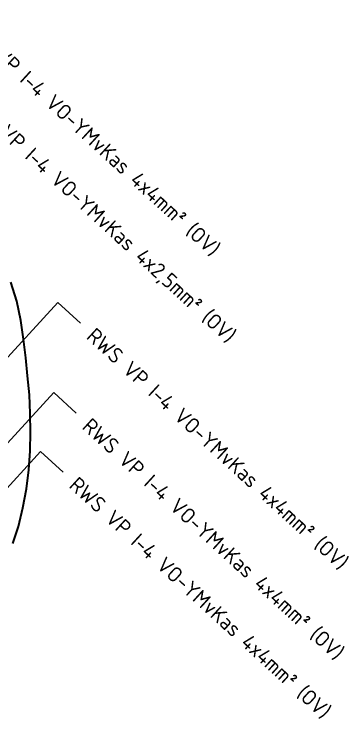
# Model space of a CAD drawing. Header units: metres. Extents: x 134219 to 139080, y 438661 to 444352.
# Drawn here: x 138547.9 to 138602.6, y 439406.5 to 439521.7 of the extents above; entities that cross this region are included whole.
import ezdxf
from ezdxf.enums import TextEntityAlignment as Align

# ---------------------------------------------------------------- set-up
doc = ezdxf.new("R2010")
doc.units = ezdxf.units.M
doc.linetypes.add('13strp', pattern=[4, 1, -3])
doc.layers.add('N-WE-KL-ET_LS_OV_KABEL-T25', color=7, linetype='Continuous', lineweight=25)
doc.layers.add('Utd-ondergr-nw', color=8, linetype='13strp', lineweight=35)
doc.styles.add('NLCS_25', font='NLCS-ISO.ttf', dxfattribs={"height": 2.5})

msp = doc.modelspace()

# ---------------------------------------------------------------- linework, layer by layer
at = {"layer": 'N-WE-KL-ET_LS_OV_KABEL-T25'}
for p, q in [((138520.97, 439437.33), (138555.09, 439474.57)), ((138558.78, 439471.19), (138555.09, 439474.57)), ((138518.74, 439420.93), (138554.4, 439459.83)), ((138558.08, 439456.45), (138554.4, 439459.83)), ((138513.56, 439407.99), (138552.26, 439450.22)), ((138555.94, 439446.84), (138552.26, 439450.22))]:
    msp.add_line(p, q, dxfattribs=at)
at = {"layer": 'Utd-ondergr-nw', "linetype": 'Continuous', "flags": 128}
msp.add_lwpolyline([(138547.71, 439435.16), (138548.64, 439437.96), (138549.37, 439441.01), (138549.96, 439444.08), (138550.34, 439447.21), (138550.53, 439450.31), (138550.58, 439453.38), (138550.53, 439456.4), (138550.45, 439459.49), (138550.13, 439462.55), (138549.83, 439465.52), (138549.47, 439468.56), (138549, 439471.64), (138548.35, 439474.8), (138547.37, 439477.9)], dxfattribs=at)

# ---------------------------------------------------------------- texts
at = {"layer": 'N-WE-KL-ET_LS_OV_KABEL-T25', "style": 'NLCS_25'}
for s, p in [('RWS VP I-4 VO-YMvKas 4x4mm² (OV)', (138539.45, 439520.95)), ('RWS VP I-4 VO-YMvKas 4x2,5mm² (OV)', (138540.29, 439508.41)), ('RWS VP I-4 VO-YMvKas 4x4mm² (OV)', (138560.41, 439469.7)), ('RWS VP I-4 VO-YMvKas 4x4mm² (OV)', (138559.71, 439454.96)), ('RWS VP I-4 VO-YMvKas 4x4mm² (OV)', (138557.57, 439445.35))]:
    msp.add_text(s, height=2.5, rotation=317.498, dxfattribs=at).set_placement(p, align=Align.MIDDLE_LEFT)

doc.saveas('drawing.dxf')
